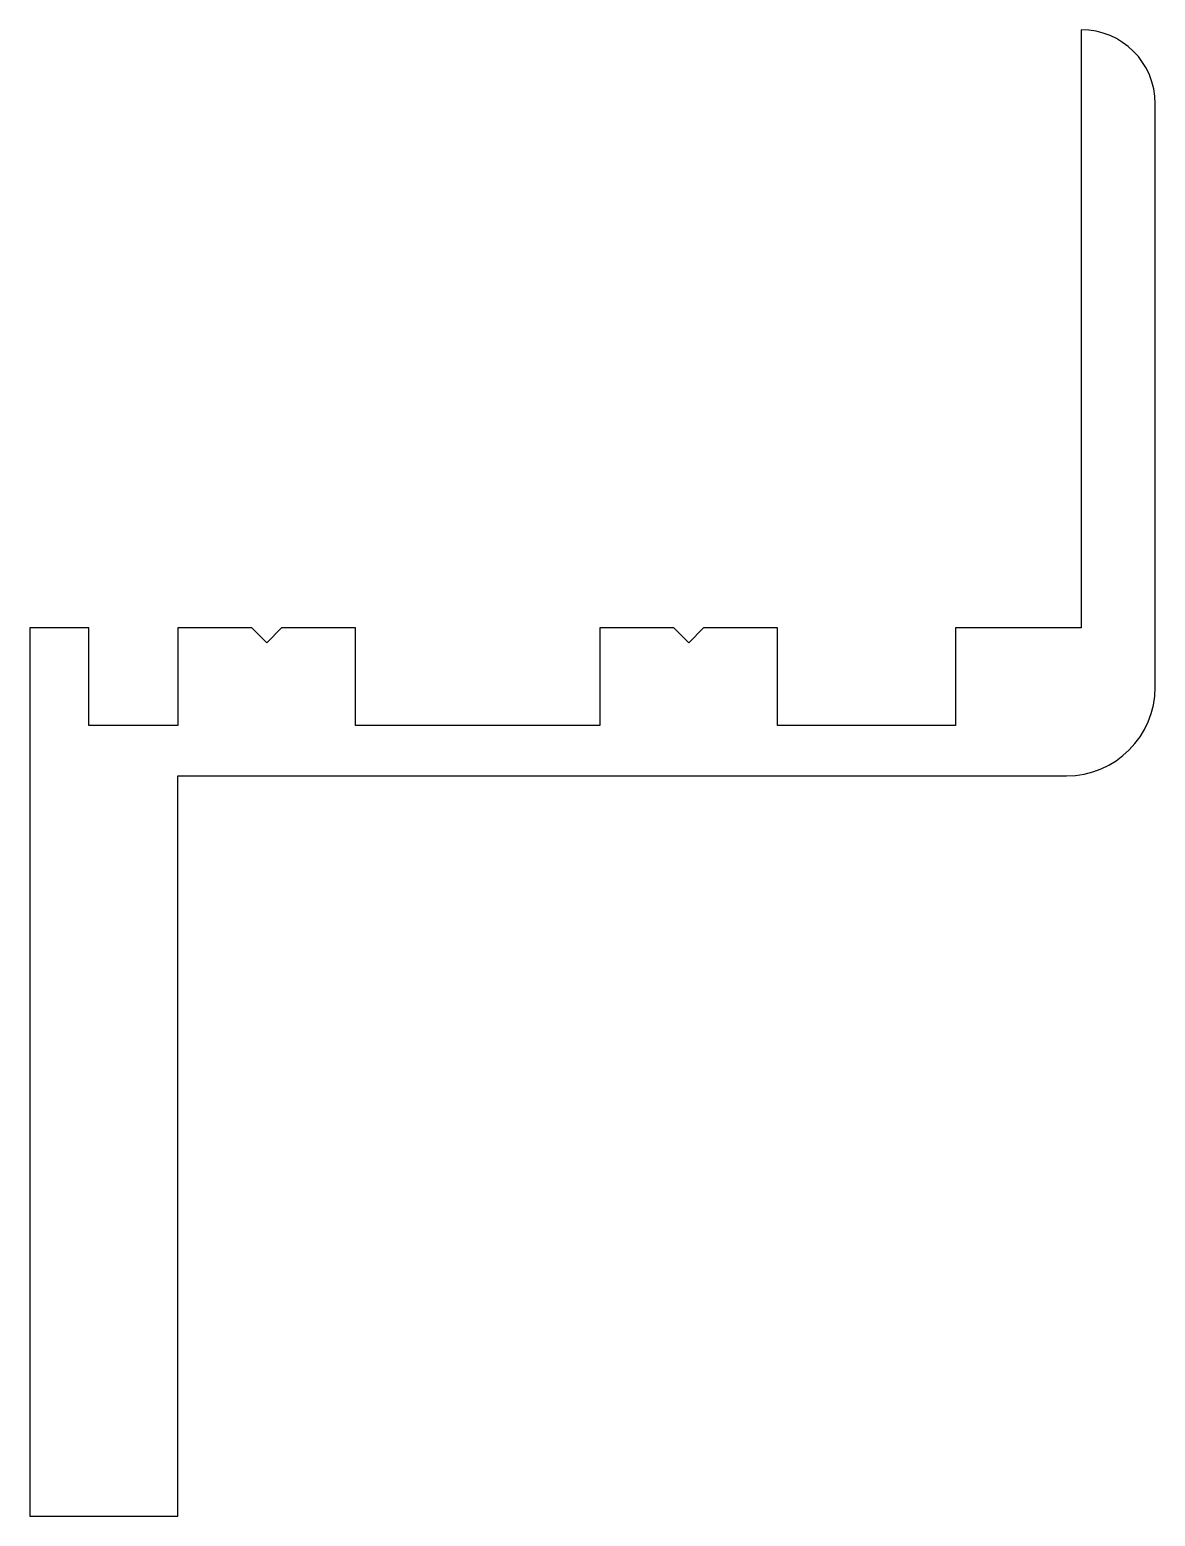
# Model space of a CAD drawing. Extents: x 3404.9 to 3442.9, y 227.2 to 277.4.
import ezdxf

# ---------------------------------------------------------------- set-up
doc = ezdxf.new("R2010")
doc.units = 0
doc.header["$LTSCALE"] = 15
doc.layers.get('0').update_dxf_attribs({"linetype": 'CONTINUOUS'})

msp = doc.modelspace()

# ---------------------------------------------------------------- linework, layer by layer
for p, q in [((3440.445, 277.436), (3440.445, 258.436)), ((3442.945, 255.236), (3442.945, 274.936)), ((3440.445, 258.436), (3440.445, 257.236)), ((3404.945, 257.236), (3404.945, 227.236)), ((3406.945, 257.236), (3404.945, 257.236)), ((3406.945, 253.936), (3406.945, 257.236)), ((3409.945, 257.236), (3409.945, 253.936)), ((3412.445, 257.236), (3409.945, 257.236)), ((3412.945, 256.736), (3412.445, 257.236)), ((3413.445, 257.236), (3412.945, 256.736)), ((3415.945, 257.236), (3413.445, 257.236)), ((3415.945, 253.936), (3415.945, 257.236)), ((3424.195, 257.236), (3424.195, 253.936)), ((3426.695, 257.236), (3424.195, 257.236)), ((3427.195, 256.736), (3426.695, 257.236)), ((3427.695, 257.236), (3427.195, 256.736)), ((3430.195, 257.236), (3427.695, 257.236)), ((3430.195, 253.936), (3430.195, 257.236)), ((3440.445, 257.236), (3436.195, 257.236)), ((3436.195, 257.236), (3436.195, 253.936)), ((3409.945, 253.936), (3406.945, 253.936)), ((3424.195, 253.936), (3415.945, 253.936)), ((3436.195, 253.936), (3430.195, 253.936)), ((3409.945, 227.236), (3409.945, 252.236)), ((3409.945, 252.236), (3439.945, 252.236)), ((3404.945, 227.236), (3409.945, 227.236))]:
    msp.add_line(p, q)
for centre, radius, start, end in [((3440.445, 274.936), 2.5, 0, 90), ((3439.945, 255.236), 3, 270, 0)]:
    msp.add_arc(centre, radius, start, end)

doc.saveas('drawing.dxf')
